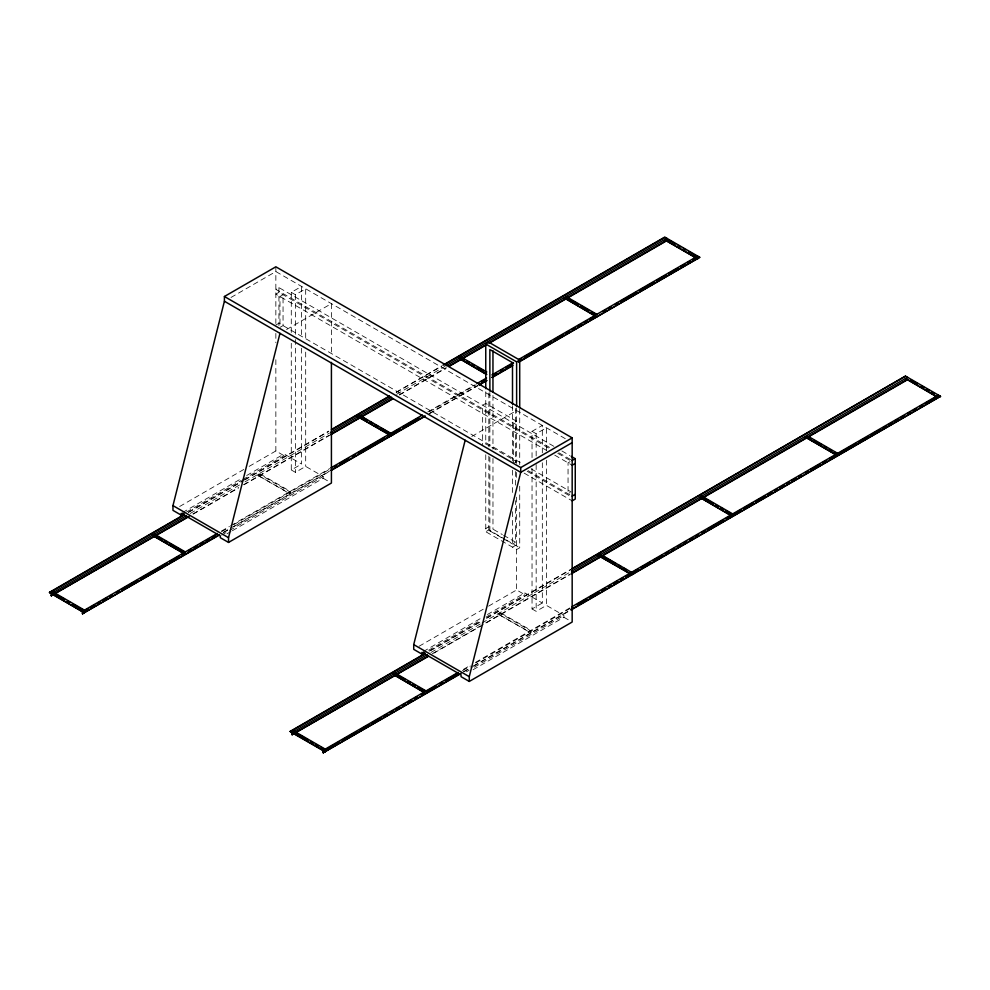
<?xml version="1.0" encoding="UTF-8"?>
<svg xmlns="http://www.w3.org/2000/svg" width="990" height="990" viewBox="0 0 990 990"><rect width="100%" height="100%" fill="white"/><g stroke="black" fill="none" stroke-linecap="round" stroke-linejoin="round"><path stroke-width="0.74" stroke-dasharray="4.95 3.71" d="M231.004 297.458L275.851 271.557L565.736 438.929M553.893 446.341L278.933 287.595L275.851 289.377L550.811 448.124M291.283 332.504L291.283 292.347L301.579 286.407L301.579 337.38M291.283 292.347L295.404 294.723L305.687 288.783L305.687 341.303M275.851 325.017L278.933 323.235L523.128 464.223M286.568 329.534L331.415 303.633L331.415 354.668M179.648 506.496L243.788 469.47M249.121 466.389L275.851 450.957L284.081 455.709L284.081 453.927L301.579 464.025L301.579 348.183M182.531 512.548L241.325 478.615M246.671 475.522L284.081 453.927M186.541 512.016L241.325 480.397M242.661 479.618L284.081 455.709M188.459 512.102L243.243 480.472M244.579 479.692L328.767 431.096M396.186 392.176L441.614 365.941M188.459 512.461L243.243 480.831M244.579 480.051L328.767 431.454M396.186 392.523L441.614 366.3M190.216 513.464L239.964 484.741M245 481.833L329.484 433.051M396.606 394.305L445.017 366.362M257.326 475.076L259.083 474.062L289.946 491.882L289.946 493.899L257.326 475.076L290.256 493.725L290.256 491.349L259.392 473.529L259.392 475.905M192.889 513.946L238.318 487.711M243.664 484.63L329.175 435.254M399.279 394.787L446.045 367.785M193.199 514.119L238.627 487.897M243.973 484.803L329.484 435.427M399.576 394.961L446.354 367.958M291.283 343.32L291.283 469.965L301.579 464.025M291.283 469.965L295.404 472.341L305.687 466.401L323.173 476.499L323.173 478.281L232.316 530.739M221.389 531.11L229.408 526.482M230.744 525.702L329.621 468.617M427.779 411.951L474.544 384.949M289.946 491.882L288.201 492.537M221.698 531.642L228.381 527.781M233.727 524.7L328.593 469.928M429.425 411.716L476.19 384.714M223.443 532.298L229.408 528.858M230.744 528.078L329.621 470.993M429.115 413.56L477.935 385.37M223.443 532.657L228.789 529.563M233.727 526.717L329.002 471.71M429.833 413.498L477.935 385.716M221.624 535.132L228.306 531.271M229.643 530.491L323.173 476.499M226.97 533.82L230.979 531.506M471.76 436.454L516.607 410.553M532.038 457.603L532.038 431.343L542.322 425.403L542.322 453.21M532.038 431.343L536.159 433.719L546.443 427.779L546.443 450.957M514.553 462.837L516.607 461.649L485.743 443.829M570.104 461.649L568.05 462.837L568.05 493.725L570.104 492.537M485.768 528.561L488.862 526.779M485.768 454.781L485.768 531.717L488.862 529.935L504.912 539.204M489.877 457.157L489.889 530.937L492.971 529.155L502.289 534.538M503.205 538.634L512.523 544.005L515.604 542.223L515.604 500.73M512.523 547.161L515.604 545.379M519.713 486.214L519.725 547.755L516.644 549.537L485.768 531.717M419.067 646.272L483.207 609.234M488.54 606.152L516.607 589.953L524.836 594.705L524.836 592.923L542.322 603.021L542.322 462.479M423.287 651.556L480.744 618.379M487.427 614.518L524.836 592.923M428.633 650.244L480.744 620.161M486.09 617.079L524.836 594.705M429.214 651.098L481.326 621.015M486.672 617.921L570.859 569.324M430.551 650.678L481.326 621.374M486.672 618.28L570.859 569.683M430.972 652.46L480.719 623.737M482.056 622.97L570.24 572.059M498.081 614.072L499.839 613.058L530.702 630.878L530.702 632.895L498.081 614.072L531.011 632.721L531.011 630.345L500.148 612.525L500.148 614.901M432.308 653.709L480.41 625.94M485.756 622.859L569.931 574.25M433.954 653.115L570.24 574.435M532.038 468.418L532.038 608.961L542.322 603.021M532.038 608.961L536.159 611.337L546.443 605.397L563.929 615.495L563.929 617.277L473.071 669.735M463.481 669.339L470.163 665.478M475.509 662.397L570.376 607.625M530.702 630.878L528.957 631.533M462.454 670.638L470.473 666.01M475.819 662.929L570.686 608.157M463.481 671.715L472.218 666.666M473.554 665.899L571.094 609.58M463.79 671.888L472.218 667.025M473.554 666.245L571.094 609.939M466.389 671.814L469.062 670.267M474.408 667.186L563.929 615.495M561.899 450.97L569.918 455.586M558.818 452.752L572.171 460.461M548.46 447.963L278.933 292.347L275.851 294.129L546.715 450.512M557.803 453.346L571.131 461.055M554.709 455.128L572.171 465.213M531.123 468.839L571.131 491.943M528.041 470.621L570.104 494.913M527.2 471.327L569.918 495.99M524.118 473.109L572.171 500.853M503.625 535.305L515.604 542.223M506.249 539.983L519.725 547.755M489.889 530.937L501.868 537.867M323.173 478.281L329.064 481.672M563.929 617.277L569.819 620.668M546.443 460.214L546.443 605.397M536.159 433.719L536.159 456.897M536.159 464.619L536.159 611.337M519.713 409.291L519.713 464.681M516.619 408.004L516.632 463.382M516.607 472.416L516.632 480.311M516.607 497.166L516.607 589.953M515.592 408.486L515.604 462.293M515.604 471.512L515.604 485.348M513.525 463.431L513.525 423.027L516.607 421.245L485.743 403.425L482.65 405.207L482.65 445.611M512.511 405.665L512.511 461.006M512.511 470.225L512.523 494.814M512.523 511.731L512.523 544.005M499.839 613.058L499.839 615.075M492.958 395.418L492.958 449.225M492.971 458.444L492.971 529.155M489.877 392.597L489.877 446.391M488.837 393.042L488.85 446.849M488.85 456.068L488.862 529.935M485.756 391.755L485.756 444.015M305.687 352.106L305.687 466.401M295.404 294.723L295.404 337.974M295.404 339.521L295.404 472.341M278.933 287.595L278.933 325.611M275.851 266.805L275.851 323.482M275.851 333.42L275.851 342.701M275.851 359.716L275.851 450.957M259.083 474.062L259.083 476.079M283.053 294.723L279.972 296.505L279.972 327.393L283.053 325.611L283.053 294.723"/><path stroke-width="1.49" d="M183.868 513.562L181.195 515.109L172.965 510.357L172.965 505.605L224.408 301.257L224.408 296.505L275.851 266.805L572.171 437.877L572.171 622.029L469.272 681.429L461.043 676.677L461.043 674.895L421.95 652.323L421.95 654.105L424.623 652.559M181.195 515.109L181.195 513.327L220.287 535.899L220.287 537.681L228.529 542.433L228.529 537.681L279.972 333.333M421.95 654.105L413.721 649.353L413.721 644.601L465.164 440.265M469.272 681.429L469.272 676.677L520.728 472.341L520.728 467.589L224.408 296.505M189.189 516.433L51.245 595.72L51.245 593.691L49.5 592.329L184.449 514.416M331.44 429.549L389.503 396.025M442.951 365.174L664.76 237.105L699.744 257.301L518.946 362.043M49.5 592.688L183.125 515.543M332.776 429.14L389.503 396.384M444.287 364.753L664.76 237.464L666.518 238.479M186.516 515.604L51.554 593.517L51.554 595.893M330.821 432.284L391.57 397.213M446.354 365.582L666.827 238.293L666.827 240.669L489.11 343.27M695.624 257.66L664.76 239.84L666.518 238.838M485.756 388.686L485.756 344.025L488.837 342.243L519.701 360.063L519.713 407.756M51.245 595.72L187.543 517.028M330.512 434.486L392.597 398.636M448.718 366.238L486.127 344.644M490.137 342.33L666.518 240.496M330.821 434.66L392.906 398.821M449.027 366.424L486.437 344.817M217.379 533.424L82.43 611.337L82.43 613.713L219.434 534.971M330.957 467.849L422.433 415.033M477.217 383.402L486.573 378.007M491.919 374.925L513.29 362.575M518.636 359.494L697.69 256.113L698 258.675M85.4 610.335L88.073 608.788M90.746 607.241L94.755 604.927M97.428 603.38L100.101 601.846M102.774 600.299L106.784 597.985M109.457 596.438L112.13 594.903M116.139 592.589L118.812 591.042M121.485 589.495L137.511 580.239M140.184 578.705L166.914 563.273M169.587 561.726L178.942 556.331M181.615 554.784L184.288 553.237M188.286 550.923L190.959 549.388M193.632 547.841L197.641 545.527M200.314 543.98L202.987 542.446M205.66 540.899L209.67 538.585M212.343 537.038L215.016 535.503M333.939 466.835L336.612 465.3M339.285 463.753L348.641 458.358M352.638 456.043L355.311 454.497M357.984 452.95L384.714 437.531M387.387 435.984L390.06 434.437M392.003 433.311L400.022 428.682M402.695 427.148L418.733 417.879M481.536 381.633L484.209 380.086M493.552 374.678L496.225 373.143M500.235 370.829L502.908 369.282M505.581 367.736L513.6 363.107M518.946 360.026L521.619 358.479M524.292 356.945L551.009 341.513M553.682 339.966L563.038 334.571M565.711 333.024L569.72 330.71M572.393 329.163L575.066 327.628M577.739 326.081L581.749 323.767M584.422 322.22L587.095 320.686M589.768 319.139L593.777 316.825M603.12 311.429L605.793 309.882M608.466 308.336L611.139 306.801M615.149 304.487L617.822 302.94M620.495 301.393L636.533 292.137M639.206 290.602L653.907 282.113M656.568 280.566L665.923 275.171M668.596 273.624L677.952 268.228M680.625 266.681L684.635 264.367M687.308 262.82L689.981 261.286M692.654 259.739L696.663 257.425M485.756 344.025L516.619 361.845L519.701 360.063M82.43 613.713L219.434 534.612M330.957 470.225L424.487 416.221M479.271 384.59L486.573 380.383M491.919 377.301L512.684 365.31M518.636 361.87L699.744 257.301M331.266 470.399L425.415 416.048M479.271 384.949L486.882 380.556M492.228 377.475L512.684 365.669M228.529 542.433L331.415 483.033L331.415 362.402M520.728 467.589L572.171 437.877M572.171 442.641L520.728 472.341L224.408 301.257M572.171 460.461L575.252 458.679L575.252 499.071L572.171 500.853M572.171 465.213L575.252 463.431M572.171 496.101L575.252 494.319M428.608 656.209L292.001 734.716L292.001 732.699L290.256 731.325L425.205 653.412M572.195 568.557L905.516 376.113L940.5 396.309L571.094 609.939M290.256 731.684L425.205 653.771M572.195 568.904L905.516 376.113M427.272 654.6L292.31 732.513L292.31 734.889M571.577 571.279L907.57 377.301M296.01 732.402L394.886 675.316M397.559 673.769L428.299 656.024M571.267 573.482L600.67 556.504M603.95 554.61L805.712 438.125M809.721 435.81L907.273 379.492M571.577 573.656L907.57 379.677M458.135 672.42L323.173 750.333L323.173 752.709L461.117 673.435M571.713 606.845L938.446 395.121M339.521 741.609L323.482 750.865L323.482 752.895M342.193 740.074L356.895 731.585M359.568 730.038L368.924 724.643M371.596 723.096L380.94 717.701M383.613 716.154L387.622 713.84M390.295 712.293L392.968 710.758M395.641 709.211L399.651 706.897M402.324 705.35L404.997 703.816M407.67 702.269L411.679 699.955M414.352 698.408L417.025 696.873M421.035 694.559L423.708 693.012M426.381 691.466L435.724 686.07M439.733 683.756L442.406 682.209M445.079 680.674L458.444 672.952M577.368 604.296L586.724 598.9M589.384 597.354L598.74 591.958M601.413 590.411L605.422 588.097M608.095 586.55L610.768 585.016M613.441 583.469L617.451 581.155M620.124 579.608L622.797 578.061M625.47 576.527L629.479 574.212M630.086 573.854L638.105 569.225M640.777 567.678L650.133 562.283M652.806 560.736L662.162 555.341M664.835 553.794L668.844 551.48M671.517 549.945L674.19 548.398M676.863 546.851L680.86 544.537M683.533 543.003L686.206 541.456M690.216 539.142L692.889 537.595M695.562 536.06L698.235 534.513M702.244 532.199L704.917 530.652M707.59 529.106L723.628 519.849M726.301 518.314L740.99 509.825M743.663 508.278L753.019 502.883M755.692 501.336L765.047 495.94M767.72 494.394L771.73 492.079M774.403 490.545L777.076 488.998M779.749 487.451L783.758 485.137M786.419 483.59L789.092 482.056M791.765 480.509L795.774 478.195M798.447 476.648L801.12 475.113M805.13 472.799L807.803 471.252M810.476 469.706L819.831 464.31M822.504 462.763L826.514 460.449M829.187 458.914L855.904 443.483M858.577 441.936L867.933 436.541M870.606 434.994L879.962 429.598M882.635 428.051L886.644 425.737M889.317 424.19L891.99 422.656M894.651 421.109L898.66 418.795M901.333 417.248L904.006 415.713M908.016 413.399L910.689 411.852M913.362 410.305L916.035 408.771M920.044 406.457L922.717 404.91M925.39 403.363L937.419 396.421M323.173 752.709L460.189 673.608M571.094 609.58L940.5 396.309M938.755 395.654L940.5 396.656M667.804 239.58L675.514 244.035M678.088 245.52L680.662 247.005M683.236 248.49L685.798 249.975M688.372 251.46L697.381 256.658M911.122 380.061L917.557 383.774M921.418 386.001L923.992 387.486M926.553 388.971L929.127 390.456M931.701 391.941L934.275 393.426M937.159 396.755L905.516 378.489L936.849 396.928M664.76 239.84L696.094 257.932M565.995 296.505L596.859 314.337M806.751 435.513L837.614 453.333M565.686 297.05L578.544 304.474M581.118 305.96L588.827 310.415M591.401 311.899L595.262 314.127M809.016 437.531L811.577 439.016M814.151 440.5L821.873 444.956M824.447 446.44L827.021 447.925M829.583 449.411L832.157 450.896M834.731 452.381L837.305 453.865M596.859 316.713L563.929 297.693L596.549 316.887M486.771 371.955L461.043 357.105L461.043 359.481M701.799 496.101L732.674 513.921M462.021 358.38L464.595 359.865M467.169 361.35L469.743 362.835M472.317 364.32L474.891 365.805M477.452 367.29L483.887 371.003M702.776 497.376L713.072 503.316M715.646 504.801L718.208 506.286M720.782 507.771L723.356 509.256M725.93 510.741L732.365 514.454M486.771 374.331L458.989 358.293L486.461 374.505M731.387 515.555L699.744 497.289L731.078 515.728M571.242 456.365L575.252 458.679M359.914 415.85L367.624 420.305M370.198 421.789L372.772 423.275M375.346 424.76L377.92 426.245M380.482 427.729L389.491 432.927M603.232 556.331L616.102 563.755M618.676 565.24L621.237 566.726M623.811 568.211L626.385 569.696M391.397 435.687L356.103 415.664M358.157 416.852L389.021 434.684M598.913 555.86L629.776 573.321M357.848 418.696L358.157 416.505M389.33 436.875L389.021 434.325M172.965 505.605L228.529 537.681M413.721 644.601L469.272 676.677M154.44 534.117L185.316 551.937M395.196 673.113L426.071 690.933M154.131 534.649L161.853 539.105M164.427 540.59L167.001 542.075M169.575 543.56L183.719 551.727M394.886 673.646L405.182 679.586M407.756 681.071L410.33 682.555M412.892 684.041L415.466 685.526M418.04 687.01L424.475 690.723M185.316 554.313L152.386 535.305L183.249 553.125M424.784 692.567L393.141 674.301L424.475 692.752M53.621 592.329L84.484 610.149M294.377 731.325L325.24 749.145L325.24 751.88L292.31 732.872M53.312 592.861L64.882 599.544M67.456 601.029L70.03 602.514M72.604 603.999L84.175 610.682M295.354 732.6L308.212 740.025M310.786 741.51L313.347 742.995M315.921 744.48L318.495 745.965M321.069 747.45L324.93 749.678M49.5 592.329L84.484 612.884L51.554 593.876M290.256 731.325L325.24 751.521M633.897 573.68L598.913 553.484M631.843 574.868L596.859 554.672M598.913 555.501L598.913 557.877L598.604 555.675M516.619 361.845L516.619 406.457M512.511 404.13L512.498 362.625L489.864 349.557L489.877 391.062M492.958 350.844L492.958 392.349M393.141 434.684L358.157 414.476M82.727 611.87L82.727 613.887M835.56 454.521L804.684 436.701L835.56 454.521"/></g></svg>
